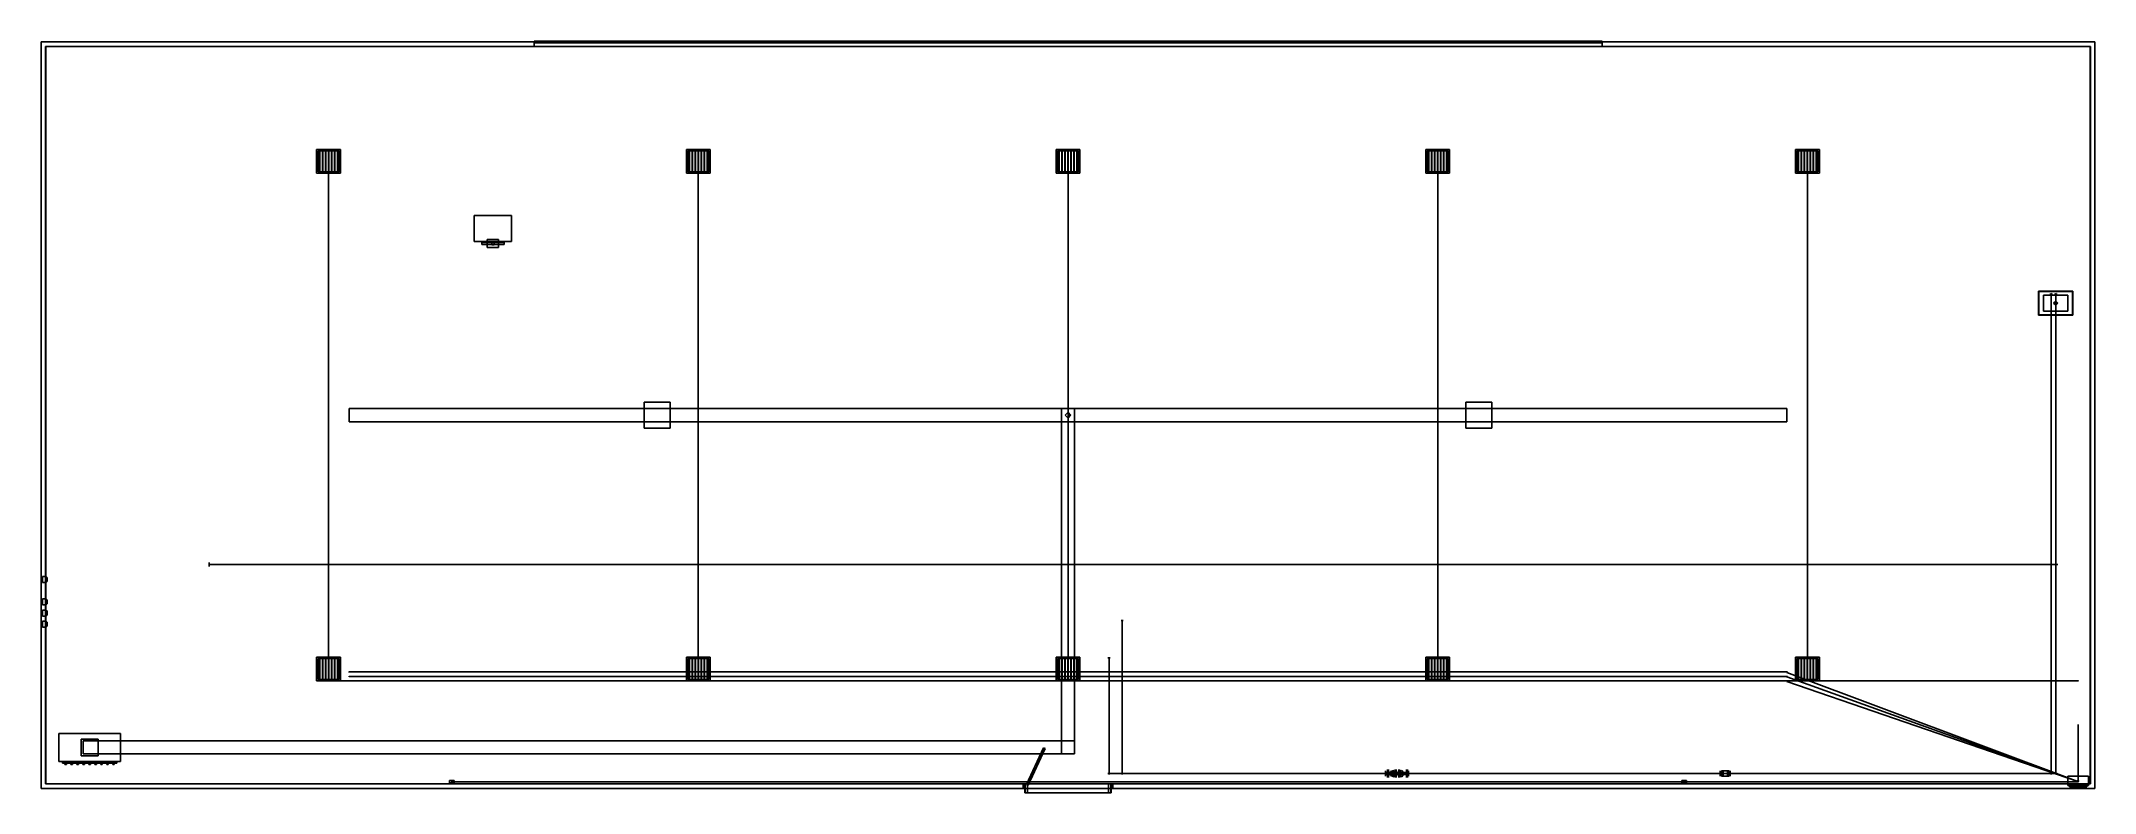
# Model space of a CAD drawing. Header units: millimetres. Extents: x -285500 to -230500, y -228120 to -207978.
import ezdxf

# ---------------------------------------------------------------- set-up
doc = ezdxf.new("R2010")
doc.units = ezdxf.units.MM

msp = doc.modelspace()

# ---------------------------------------------------------------- linework, layer by layer
at = {"layer": 'electrical'}
for p, q in [((-277792.21, -211200), (-277807.79, -211200)), ((-277807.79, -211200), (-277800, -211200)), ((-277800, -211200), (-277792.21, -211200)), ((-277800, -225120), (-277800, -211200)), ((-267892.21, -211200), (-267907.79, -211200)), ((-267907.79, -211200), (-267900, -211200)), ((-267900, -211200), (-267892.21, -211200)), ((-267900, -225120), (-267900, -211200)), ((-257992.21, -211200), (-258007.79, -211200)), ((-258007.79, -211200), (-258000, -211200)), ((-258000, -211200), (-257992.21, -211200)), ((-258000, -225120), (-258000, -211200)), ((-248092.21, -211200), (-248107.79, -211200)), ((-248107.79, -211200), (-248100, -211200)), ((-248100, -211200), (-248092.21, -211200)), ((-248100, -225120), (-248100, -211200)), ((-238192.21, -211200), (-238207.79, -211200)), ((-238207.79, -211200), (-238200, -211200)), ((-238200, -211200), (-238192.21, -211200)), ((-238200, -225120), (-238200, -211200)), ((-277250, -224891.26), (-277250, -224868.74)), ((-277250, -224868.74), (-277250, -224880)), ((-277250, -224880), (-277250, -224891.26)), ((-238750, -224880), (-277250, -224880)), ((-238754.56, -224892.17), (-238747.72, -224873.91)), ((-238747.72, -224873.91), (-238754.56, -224892.17)), ((-230954.56, -227812.17), (-238754.56, -224892.17)), ((-238750, -224891.26), (-238750, -224868.74)), ((-238750, -224868.74), (-238750, -224880)), ((-238750, -224880), (-238750, -224891.26)), ((-238750, -224880), (-238735.96, -224880)), ((-238735.96, -224880), (-238750, -224880)), ((-238747.72, -224873.91), (-238747.72, -224873.91)), ((-277792.21, -225120), (-277807.79, -225120)), ((-277807.79, -225120), (-277800, -225120)), ((-277800, -225127.79), (-277800, -225112.21)), ((-277800, -225112.21), (-277800, -225120)), ((-277800, -225120), (-277800, -225127.79)), ((-230950, -225120), (-277800, -225120)), ((-277800, -225120), (-277792.21, -225120)), ((-277250, -225011.26), (-277250, -224988.74)), ((-277250, -224988.74), (-277250, -225000)), ((-277250, -225000), (-277250, -225011.26)), ((-238750, -225000), (-277250, -225000)), ((-277250, -225131.26), (-277250, -225108.74)), ((-277250, -225108.74), (-277250, -225120)), ((-277250, -225120), (-277250, -225131.26)), ((-238750, -225120), (-277250, -225120)), ((-267892.21, -225120), (-267907.79, -225120)), ((-267907.79, -225120), (-267900, -225120)), ((-267900, -225120), (-267892.21, -225120)), ((-257992.21, -225120), (-258007.79, -225120)), ((-258007.79, -225120), (-258000, -225120)), ((-258000, -225120), (-257992.21, -225120)), ((-248092.21, -225120), (-248107.79, -225120)), ((-248107.79, -225120), (-248100, -225120)), ((-248100, -225120), (-248092.21, -225120)), ((-238754.39, -225012.24), (-238747.8, -224993.88)), ((-238747.8, -224993.88), (-238754.39, -225012.24)), ((-230954.39, -227812.24), (-238754.39, -225012.24)), ((-238754.22, -225132.29), (-238747.89, -225113.85)), ((-238747.89, -225113.85), (-238754.22, -225132.29)), ((-230954.22, -227812.29), (-238754.22, -225132.29)), ((-238750, -225011.26), (-238750, -224988.74)), ((-238750, -224988.74), (-238750, -225000)), ((-238750, -225000), (-238750, -225011.26)), ((-238750, -225000), (-238735.96, -225000)), ((-238735.96, -225000), (-238750, -225000)), ((-238750, -225131.26), (-238750, -225108.74)), ((-238750, -225108.74), (-238750, -225120)), ((-238750, -225120), (-238750, -225131.26)), ((-238750, -225120), (-238735.96, -225120)), ((-238735.96, -225120), (-238750, -225120)), ((-238747.89, -225113.85), (-238747.89, -225113.85)), ((-238747.8, -224993.88), (-238747.8, -224993.88)), ((-238192.21, -225120), (-238207.79, -225120)), ((-238207.79, -225120), (-238200, -225120)), ((-238200, -225120), (-238192.21, -225120)), ((-230950, -225127.79), (-230950, -225112.21)), ((-230950, -225112.21), (-230950, -225120)), ((-230950, -225120), (-230950, -225127.79)), ((-230934.41, -226300), (-230965.59, -226300)), ((-230965.59, -226300), (-230950, -226300)), ((-230950, -226300), (-230950, -227800)), ((-230950, -226300), (-230934.41, -226300)), ((-231225, -227925), (-231225, -227675)), ((-231225, -227675), (-230675, -227675)), ((-230675, -227925), (-230675, -227675)), ((-274565, -227850), (-274565, -227790)), ((-274565, -227790), (-274435, -227790)), ((-274565, -227850), (-274435, -227850)), ((-274491, -227820), (-274504.5, -227812.21)), ((-274504.5, -227812.21), (-274504.5, -227827.79)), ((-274504.5, -227827.79), (-274491, -227820)), ((-274500, -227827.79), (-274500, -227812.21)), ((-274500, -227812.21), (-274500, -227820)), ((-274500, -227820), (-230950, -227820)), ((-274500, -227820), (-274500, -227827.79)), ((-274500, -227820), (-274490.28, -227820)), ((-274490.28, -227820), (-274500, -227820)), ((-274435, -227850), (-274435, -227790)), ((-241565, -227850), (-241565, -227790)), ((-241565, -227790), (-241435, -227790)), ((-241565, -227850), (-241435, -227850)), ((-241491, -227820), (-241504.5, -227812.21)), ((-241504.5, -227812.21), (-241504.5, -227827.79)), ((-241504.5, -227827.79), (-241491, -227820)), ((-241500, -227827.79), (-241500, -227812.21)), ((-241500, -227812.21), (-241500, -227820)), ((-241500, -227820), (-230950, -227820)), ((-241500, -227820), (-241500, -227827.79)), ((-241500, -227820), (-241490.28, -227820)), ((-241490.28, -227820), (-241500, -227820)), ((-241435, -227850), (-241435, -227790)), ((-231225, -227925), (-230675, -227925)), ((-231185, -227952.5), (-231185, -227917.5)), ((-231185, -227917.5), (-230715, -227917.5)), ((-231185, -227952.5), (-230715, -227952.5)), ((-231137.5, -227990), (-231137.5, -227950)), ((-231137.5, -227950), (-231037.5, -227950)), ((-231137.5, -227990), (-231037.5, -227990)), ((-231064.12, -227980), (-231110.88, -227980)), ((-231110.88, -227980), (-231087.5, -227980)), ((-231064.12, -228005), (-231110.88, -228005)), ((-231110.88, -228005), (-231087.5, -228005)), ((-231087.5, -227980), (-231087.5, -228005)), ((-231087.5, -227980), (-231064.12, -227980)), ((-231087.5, -228005), (-231064.12, -228005)), ((-231037.5, -227990), (-231037.5, -227950)), ((-231000, -227990), (-231000, -227950)), ((-231000, -227950), (-230900, -227950)), ((-231000, -227990), (-230900, -227990)), ((-230926.62, -227980), (-230973.38, -227980)), ((-230973.38, -227980), (-230950, -227980)), ((-230926.62, -228005), (-230973.38, -228005)), ((-230973.38, -228005), (-230950, -228005)), ((-230968, -227800), (-230941, -227784.41)), ((-230941, -227815.59), (-230968, -227800)), ((-230934.41, -227800), (-230965.59, -227800)), ((-230965.59, -227800), (-230950, -227800)), ((-230937, -227800), (-230956.5, -227788.74)), ((-230956.5, -227788.74), (-230956.5, -227811.26)), ((-230937, -227800), (-230956.5, -227788.74)), ((-230956.5, -227788.74), (-230956.5, -227811.26)), ((-230937, -227800), (-230956.5, -227788.74)), ((-230956.5, -227788.74), (-230956.5, -227811.26)), ((-230956.5, -227811.26), (-230937, -227800)), ((-230956.5, -227811.26), (-230937, -227800)), ((-230956.5, -227811.26), (-230937, -227800)), ((-230954.56, -227812.17), (-230947.72, -227793.91)), ((-230947.72, -227793.91), (-230954.56, -227812.17)), ((-230954.39, -227812.24), (-230947.8, -227793.88)), ((-230947.8, -227793.88), (-230954.39, -227812.24)), ((-230954.22, -227812.29), (-230947.89, -227793.85)), ((-230947.89, -227793.85), (-230954.22, -227812.29)), ((-230950, -227800), (-230934.41, -227800)), ((-230950, -227800), (-230930.56, -227800)), ((-230930.56, -227800), (-230950, -227800)), ((-230950, -227800), (-230935.96, -227800)), ((-230935.96, -227800), (-230950, -227800)), ((-230950, -227800), (-230935.96, -227800)), ((-230935.96, -227800), (-230950, -227800)), ((-230950, -227800), (-230935.96, -227800)), ((-230935.96, -227800), (-230950, -227800)), ((-230950, -227827.79), (-230950, -227812.21)), ((-230950, -227812.21), (-230950, -227820)), ((-230950, -227827.79), (-230950, -227812.21)), ((-230950, -227812.21), (-230950, -227820)), ((-230950, -227820), (-230950, -227827.79)), ((-230950, -227820), (-230950, -227827.79)), ((-230950, -227980), (-230950, -228005)), ((-230950, -227980), (-230926.62, -227980)), ((-230950, -228005), (-230926.62, -228005)), ((-230947.89, -227793.85), (-230947.89, -227793.85)), ((-230947.8, -227793.88), (-230947.8, -227793.88)), ((-230947.72, -227793.91), (-230947.72, -227793.91)), ((-230941, -227784.41), (-230941, -227815.59)), ((-230900, -227990), (-230900, -227950)), ((-230862.5, -227990), (-230862.5, -227950)), ((-230862.5, -227950), (-230762.5, -227950)), ((-230862.5, -227990), (-230762.5, -227990)), ((-230789.12, -227980), (-230835.88, -227980)), ((-230835.88, -227980), (-230812.5, -227980)), ((-230789.12, -228005), (-230835.88, -228005)), ((-230835.88, -228005), (-230812.5, -228005)), ((-230812.5, -227980), (-230812.5, -228005)), ((-230812.5, -227980), (-230789.12, -227980)), ((-230812.5, -228005), (-230789.12, -228005)), ((-230762.5, -227990), (-230762.5, -227950)), ((-230715, -227952.5), (-230715, -227917.5))]:
    msp.add_line(p, q, dxfattribs=at)
at = {"layer": 'hvac'}
for p, q in [((-269350, -218350), (-269350, -217650)), ((-269350, -217650), (-268650, -217650)), ((-268650, -218350), (-268650, -217650)), ((-247350, -218350), (-247350, -217650)), ((-247350, -217650), (-246650, -217650)), ((-246650, -218350), (-246650, -217650)), ((-277250, -218175), (-277250, -217825)), ((-277250, -217825), (-238750, -217825)), ((-277250, -218175), (-238750, -218175)), ((-269350, -218350), (-268650, -218350)), ((-258175, -227075), (-258175, -217825)), ((-258175, -217825), (-257825, -217825)), ((-257825, -227075), (-257825, -217825)), ((-247350, -218350), (-246650, -218350)), ((-238750, -218175), (-238750, -217825)), ((-285025, -227275), (-285025, -226525)), ((-285025, -226525), (-283375, -226525)), ((-283375, -227275), (-283375, -226525)), ((-284425, -227125), (-284425, -226675)), ((-284425, -226675), (-283975, -226675)), ((-284425, -227125), (-283975, -227125)), ((-284375, -227075), (-284375, -226725)), ((-284375, -226725), (-257825, -226725)), ((-284375, -227075), (-257825, -227075)), ((-283975, -227125), (-283975, -226675)), ((-258175, -227075), (-257825, -227075)), ((-257825, -227075), (-257825, -226725)), ((-285025, -227275), (-283375, -227275)), ((-284925, -227320), (-284925, -227280)), ((-284925, -227280), (-283475, -227280)), ((-284925, -227320), (-283475, -227320)), ((-284860, -227360), (-284860, -227300)), ((-284860, -227300), (-284820, -227300)), ((-284860, -227360), (-284820, -227360)), ((-284820, -227360), (-284820, -227300)), ((-284700, -227360), (-284700, -227300)), ((-284700, -227300), (-284660, -227300)), ((-284700, -227360), (-284660, -227360)), ((-284660, -227360), (-284660, -227300)), ((-284540, -227360), (-284540, -227300)), ((-284540, -227300), (-284500, -227300)), ((-284540, -227360), (-284500, -227360)), ((-284500, -227360), (-284500, -227300)), ((-284380, -227360), (-284380, -227300)), ((-284380, -227300), (-284340, -227300)), ((-284380, -227360), (-284340, -227360)), ((-284340, -227360), (-284340, -227300)), ((-284220, -227360), (-284220, -227300)), ((-284220, -227300), (-284180, -227300)), ((-284220, -227360), (-284180, -227360)), ((-284180, -227360), (-284180, -227300)), ((-284060, -227360), (-284060, -227300)), ((-284060, -227300), (-284020, -227300)), ((-284060, -227360), (-284020, -227360)), ((-284020, -227360), (-284020, -227300)), ((-283900, -227360), (-283900, -227300)), ((-283900, -227300), (-283860, -227300)), ((-283900, -227360), (-283860, -227360)), ((-283860, -227360), (-283860, -227300)), ((-283740, -227360), (-283740, -227300)), ((-283740, -227300), (-283700, -227300)), ((-283740, -227360), (-283700, -227360)), ((-283700, -227360), (-283700, -227300)), ((-283580, -227360), (-283580, -227300)), ((-283580, -227300), (-283540, -227300)), ((-283580, -227360), (-283540, -227360)), ((-283540, -227360), (-283540, -227300)), ((-283475, -227320), (-283475, -227280))]:
    msp.add_line(p, q, dxfattribs=at)
at = {"layer": 'interiors'}
for p, q in [((-285500, -228000), (-285500, -208000)), ((-285500, -208000), (-230500, -208000)), ((-230620, -208120), (-285380, -208120)), ((-285380, -227880), (-285380, -208120)), ((-285375, -227875), (-285375, -208125)), ((-285375, -208125), (-230625, -208125)), ((-272300, -208022.5), (-272300, -207977.5)), ((-272300, -207977.5), (-243700, -207977.5)), ((-272300, -208000), (-243700, -208000)), ((-272300, -208120), (-272300, -208000)), ((-272300, -208022.5), (-243700, -208022.5)), ((-272300, -208120), (-243700, -208120)), ((-243700, -208022.5), (-243700, -207977.5)), ((-243700, -208120), (-243700, -208000)), ((-230625, -227875), (-230625, -208125)), ((-230620, -227880), (-230620, -208120)), ((-230500, -228000), (-230500, -208000)), ((-273900, -213350), (-273900, -212650)), ((-273900, -212650), (-272900, -212650)), ((-272900, -213350), (-272900, -212650)), ((-273900, -213350), (-272900, -213350)), ((-273700, -213430), (-273700, -213370)), ((-273700, -213370), (-273100, -213370)), ((-273550, -213510), (-273550, -213290)), ((-273550, -213290), (-273250, -213290)), ((-273430, -213435), (-273430, -213365)), ((-273430, -213365), (-273370, -213365)), ((-273370, -213435), (-273370, -213365)), ((-273250, -213510), (-273250, -213290)), ((-273100, -213430), (-273100, -213370)), ((-273700, -213430), (-273100, -213430)), ((-273550, -213510), (-273250, -213510)), ((-273430, -213435), (-273370, -213435)), ((-259110.39, -227890.49), (-258653.96, -226911.68)), ((-259069.61, -227909.51), (-258613.18, -226930.7)), ((-258613.18, -226930.7), (-258653.96, -226911.68)), ((-285500, -228000), (-259200, -228000)), ((-285500, -228000), (-230500, -228000)), ((-230620, -227880), (-285380, -227880)), ((-259200, -227880), (-285380, -227880)), ((-285375, -227875), (-230625, -227875)), ((-259200, -228000), (-259200, -227880)), ((-259200, -227880), (-256800, -227880)), ((-259200, -228000), (-256800, -228000)), ((-259155, -228120), (-259155, -227880)), ((-259155, -227880), (-259085, -227880)), ((-259155, -228120), (-259085, -228120)), ((-259150, -228120), (-259150, -227880)), ((-259150, -227880), (-256850, -227880)), ((-259150, -228120), (-256850, -228120)), ((-259069.61, -227909.51), (-259110.39, -227890.49)), ((-259085, -228120), (-259085, -227880)), ((-256915, -228120), (-256915, -227880)), ((-256915, -227880), (-256845, -227880)), ((-256915, -228120), (-256845, -228120)), ((-256850, -228120), (-256850, -227880)), ((-256845, -228120), (-256845, -227880)), ((-256800, -228000), (-256800, -227880)), ((-230620, -227880), (-256800, -227880)), ((-256800, -228000), (-230500, -228000))]:
    msp.add_line(p, q, dxfattribs=at)
at = {"layer": 'lighting'}
for p, q in [((-278120, -211520), (-278120, -210880)), ((-278120, -210880), (-277480, -210880)), ((-278080, -211480), (-278080, -210920)), ((-278080, -210920), (-277520, -210920)), ((-278046, -211470), (-278046, -210930)), ((-278046, -210930), (-278034, -210930)), ((-278034, -211470), (-278034, -210930)), ((-277966, -211470), (-277966, -210930)), ((-277966, -210930), (-277954, -210930)), ((-277954, -211470), (-277954, -210930)), ((-277886, -211470), (-277886, -210930)), ((-277886, -210930), (-277874, -210930)), ((-277874, -211470), (-277874, -210930)), ((-277806, -211470), (-277806, -210930)), ((-277806, -210930), (-277794, -210930)), ((-277791, -211200), (-277804.5, -211192.21)), ((-277804.5, -211192.21), (-277804.5, -211207.79)), ((-277804.5, -211207.79), (-277791, -211200)), ((-277794, -211470), (-277794, -210930)), ((-277726, -211470), (-277726, -210930)), ((-277726, -210930), (-277714, -210930)), ((-277714, -211470), (-277714, -210930)), ((-277646, -211470), (-277646, -210930)), ((-277646, -210930), (-277634, -210930)), ((-277634, -211470), (-277634, -210930)), ((-277566, -211470), (-277566, -210930)), ((-277566, -210930), (-277554, -210930)), ((-277554, -211470), (-277554, -210930)), ((-277520, -211480), (-277520, -210920)), ((-277480, -211520), (-277480, -210880)), ((-268220, -211520), (-268220, -210880)), ((-268220, -210880), (-267580, -210880)), ((-268180, -211480), (-268180, -210920)), ((-268180, -210920), (-267620, -210920)), ((-268146, -211470), (-268146, -210930)), ((-268146, -210930), (-268134, -210930)), ((-268134, -211470), (-268134, -210930)), ((-268066, -211470), (-268066, -210930)), ((-268066, -210930), (-268054, -210930)), ((-268054, -211470), (-268054, -210930)), ((-267986, -211470), (-267986, -210930)), ((-267986, -210930), (-267974, -210930)), ((-267974, -211470), (-267974, -210930)), ((-267906, -211470), (-267906, -210930)), ((-267906, -210930), (-267894, -210930)), ((-267891, -211200), (-267904.5, -211192.21)), ((-267904.5, -211192.21), (-267904.5, -211207.79)), ((-267904.5, -211207.79), (-267891, -211200)), ((-267894, -211470), (-267894, -210930)), ((-267826, -211470), (-267826, -210930)), ((-267826, -210930), (-267814, -210930)), ((-267814, -211470), (-267814, -210930)), ((-267746, -211470), (-267746, -210930)), ((-267746, -210930), (-267734, -210930)), ((-267734, -211470), (-267734, -210930)), ((-267666, -211470), (-267666, -210930)), ((-267666, -210930), (-267654, -210930)), ((-267654, -211470), (-267654, -210930)), ((-267620, -211480), (-267620, -210920)), ((-267580, -211520), (-267580, -210880)), ((-258320, -211520), (-258320, -210880)), ((-258320, -210880), (-257680, -210880)), ((-258280, -211480), (-258280, -210920)), ((-258280, -210920), (-257720, -210920)), ((-258246, -211470), (-258246, -210930)), ((-258246, -210930), (-258234, -210930)), ((-258234, -211470), (-258234, -210930)), ((-258166, -211470), (-258166, -210930)), ((-258166, -210930), (-258154, -210930)), ((-258154, -211470), (-258154, -210930)), ((-258086, -211470), (-258086, -210930)), ((-258086, -210930), (-258074, -210930)), ((-258074, -211470), (-258074, -210930)), ((-258006, -211470), (-258006, -210930)), ((-258006, -210930), (-257994, -210930)), ((-257991, -211200), (-258004.5, -211192.21)), ((-258004.5, -211192.21), (-258004.5, -211207.79)), ((-258004.5, -211207.79), (-257991, -211200)), ((-257994, -211470), (-257994, -210930)), ((-257926, -211470), (-257926, -210930)), ((-257926, -210930), (-257914, -210930)), ((-257914, -211470), (-257914, -210930)), ((-257846, -211470), (-257846, -210930)), ((-257846, -210930), (-257834, -210930)), ((-257834, -211470), (-257834, -210930)), ((-257766, -211470), (-257766, -210930)), ((-257766, -210930), (-257754, -210930)), ((-257754, -211470), (-257754, -210930)), ((-257720, -211480), (-257720, -210920)), ((-257680, -211520), (-257680, -210880)), ((-248420, -211520), (-248420, -210880)), ((-248420, -210880), (-247780, -210880)), ((-248380, -211480), (-248380, -210920)), ((-248380, -210920), (-247820, -210920)), ((-248346, -211470), (-248346, -210930)), ((-248346, -210930), (-248334, -210930)), ((-248334, -211470), (-248334, -210930)), ((-248266, -211470), (-248266, -210930)), ((-248266, -210930), (-248254, -210930)), ((-248254, -211470), (-248254, -210930)), ((-248186, -211470), (-248186, -210930)), ((-248186, -210930), (-248174, -210930)), ((-248174, -211470), (-248174, -210930)), ((-248106, -211470), (-248106, -210930)), ((-248106, -210930), (-248094, -210930)), ((-248091, -211200), (-248104.5, -211192.21)), ((-248104.5, -211192.21), (-248104.5, -211207.79)), ((-248104.5, -211207.79), (-248091, -211200)), ((-248094, -211470), (-248094, -210930)), ((-248026, -211470), (-248026, -210930)), ((-248026, -210930), (-248014, -210930)), ((-248014, -211470), (-248014, -210930)), ((-247946, -211470), (-247946, -210930)), ((-247946, -210930), (-247934, -210930)), ((-247934, -211470), (-247934, -210930)), ((-247866, -211470), (-247866, -210930)), ((-247866, -210930), (-247854, -210930)), ((-247854, -211470), (-247854, -210930)), ((-247820, -211480), (-247820, -210920)), ((-247780, -211520), (-247780, -210880)), ((-238520, -211520), (-238520, -210880)), ((-238520, -210880), (-237880, -210880)), ((-238480, -211480), (-238480, -210920)), ((-238480, -210920), (-237920, -210920)), ((-238446, -211470), (-238446, -210930)), ((-238446, -210930), (-238434, -210930)), ((-238434, -211470), (-238434, -210930)), ((-238366, -211470), (-238366, -210930)), ((-238366, -210930), (-238354, -210930)), ((-238354, -211470), (-238354, -210930)), ((-238286, -211470), (-238286, -210930)), ((-238286, -210930), (-238274, -210930)), ((-238274, -211470), (-238274, -210930)), ((-238206, -211470), (-238206, -210930)), ((-238206, -210930), (-238194, -210930)), ((-238191, -211200), (-238204.5, -211192.21)), ((-238204.5, -211192.21), (-238204.5, -211207.79)), ((-238204.5, -211207.79), (-238191, -211200)), ((-238194, -211470), (-238194, -210930)), ((-238126, -211470), (-238126, -210930)), ((-238126, -210930), (-238114, -210930)), ((-238114, -211470), (-238114, -210930)), ((-238046, -211470), (-238046, -210930)), ((-238046, -210930), (-238034, -210930)), ((-238034, -211470), (-238034, -210930)), ((-237966, -211470), (-237966, -210930)), ((-237966, -210930), (-237954, -210930)), ((-237954, -211470), (-237954, -210930)), ((-237920, -211480), (-237920, -210920)), ((-237880, -211520), (-237880, -210880)), ((-278120, -211520), (-277480, -211520)), ((-278080, -211480), (-277520, -211480)), ((-278046, -211470), (-278034, -211470)), ((-277966, -211470), (-277954, -211470)), ((-277886, -211470), (-277874, -211470)), ((-277806, -211470), (-277794, -211470)), ((-277726, -211470), (-277714, -211470)), ((-277646, -211470), (-277634, -211470)), ((-277566, -211470), (-277554, -211470)), ((-268220, -211520), (-267580, -211520)), ((-268180, -211480), (-267620, -211480)), ((-268146, -211470), (-268134, -211470)), ((-268066, -211470), (-268054, -211470)), ((-267986, -211470), (-267974, -211470)), ((-267906, -211470), (-267894, -211470)), ((-267826, -211470), (-267814, -211470)), ((-267746, -211470), (-267734, -211470)), ((-267666, -211470), (-267654, -211470)), ((-258320, -211520), (-257680, -211520)), ((-258280, -211480), (-257720, -211480)), ((-258246, -211470), (-258234, -211470)), ((-258166, -211470), (-258154, -211470)), ((-258086, -211470), (-258074, -211470)), ((-258006, -211470), (-257994, -211470)), ((-257926, -211470), (-257914, -211470)), ((-257846, -211470), (-257834, -211470)), ((-257766, -211470), (-257754, -211470)), ((-248420, -211520), (-247780, -211520)), ((-248380, -211480), (-247820, -211480)), ((-248346, -211470), (-248334, -211470)), ((-248266, -211470), (-248254, -211470)), ((-248186, -211470), (-248174, -211470)), ((-248106, -211470), (-248094, -211470)), ((-248026, -211470), (-248014, -211470)), ((-247946, -211470), (-247934, -211470)), ((-247866, -211470), (-247854, -211470)), ((-238520, -211520), (-237880, -211520)), ((-238480, -211480), (-237920, -211480)), ((-238446, -211470), (-238434, -211470)), ((-238366, -211470), (-238354, -211470)), ((-238286, -211470), (-238274, -211470)), ((-238206, -211470), (-238194, -211470)), ((-238126, -211470), (-238114, -211470)), ((-238046, -211470), (-238034, -211470)), ((-237966, -211470), (-237954, -211470)), ((-278120, -225120), (-278120, -224480)), ((-278120, -224480), (-277480, -224480)), ((-278080, -225080), (-278080, -224520)), ((-278080, -224520), (-277520, -224520)), ((-278046, -225070), (-278046, -224530)), ((-278046, -224530), (-278034, -224530)), ((-278034, -225070), (-278034, -224530)), ((-277966, -225070), (-277966, -224530)), ((-277966, -224530), (-277954, -224530)), ((-277954, -225070), (-277954, -224530)), ((-277886, -225070), (-277886, -224530)), ((-277886, -224530), (-277874, -224530)), ((-277874, -225070), (-277874, -224530)), ((-277806, -225070), (-277806, -224530)), ((-277806, -224530), (-277794, -224530)), ((-277791, -224800), (-277804.5, -224792.21)), ((-277804.5, -224792.21), (-277804.5, -224807.79)), ((-277804.5, -224807.79), (-277791, -224800)), ((-277794, -225070), (-277794, -224530)), ((-277726, -225070), (-277726, -224530)), ((-277726, -224530), (-277714, -224530)), ((-277714, -225070), (-277714, -224530)), ((-277646, -225070), (-277646, -224530)), ((-277646, -224530), (-277634, -224530)), ((-277634, -225070), (-277634, -224530)), ((-277566, -225070), (-277566, -224530)), ((-277566, -224530), (-277554, -224530)), ((-277554, -225070), (-277554, -224530)), ((-277520, -225080), (-277520, -224520)), ((-277480, -225120), (-277480, -224480)), ((-268220, -225120), (-268220, -224480)), ((-268220, -224480), (-267580, -224480)), ((-268180, -225080), (-268180, -224520)), ((-268180, -224520), (-267620, -224520)), ((-268146, -225070), (-268146, -224530)), ((-268146, -224530), (-268134, -224530)), ((-268134, -225070), (-268134, -224530)), ((-268066, -225070), (-268066, -224530)), ((-268066, -224530), (-268054, -224530)), ((-268054, -225070), (-268054, -224530)), ((-267986, -225070), (-267986, -224530)), ((-267986, -224530), (-267974, -224530)), ((-267974, -225070), (-267974, -224530)), ((-267906, -225070), (-267906, -224530)), ((-267906, -224530), (-267894, -224530)), ((-267891, -224800), (-267904.5, -224792.21)), ((-267904.5, -224792.21), (-267904.5, -224807.79)), ((-267904.5, -224807.79), (-267891, -224800)), ((-267894, -225070), (-267894, -224530)), ((-267826, -225070), (-267826, -224530)), ((-267826, -224530), (-267814, -224530)), ((-267814, -225070), (-267814, -224530)), ((-267746, -225070), (-267746, -224530)), ((-267746, -224530), (-267734, -224530)), ((-267734, -225070), (-267734, -224530)), ((-267666, -225070), (-267666, -224530)), ((-267666, -224530), (-267654, -224530)), ((-267654, -225070), (-267654, -224530)), ((-267620, -225080), (-267620, -224520)), ((-267580, -225120), (-267580, -224480)), ((-258320, -225120), (-258320, -224480)), ((-258320, -224480), (-257680, -224480)), ((-258280, -225080), (-258280, -224520)), ((-258280, -224520), (-257720, -224520)), ((-258246, -225070), (-258246, -224530)), ((-258246, -224530), (-258234, -224530)), ((-258234, -225070), (-258234, -224530)), ((-258166, -225070), (-258166, -224530)), ((-258166, -224530), (-258154, -224530)), ((-258154, -225070), (-258154, -224530)), ((-258086, -225070), (-258086, -224530)), ((-258086, -224530), (-258074, -224530)), ((-258074, -225070), (-258074, -224530)), ((-258006, -225070), (-258006, -224530)), ((-258006, -224530), (-257994, -224530)), ((-257991, -224800), (-258004.5, -224792.21)), ((-258004.5, -224792.21), (-258004.5, -224807.79)), ((-258004.5, -224807.79), (-257991, -224800)), ((-257994, -225070), (-257994, -224530)), ((-257926, -225070), (-257926, -224530)), ((-257926, -224530), (-257914, -224530)), ((-257914, -225070), (-257914, -224530)), ((-257846, -225070), (-257846, -224530)), ((-257846, -224530), (-257834, -224530)), ((-257834, -225070), (-257834, -224530)), ((-257766, -225070), (-257766, -224530)), ((-257766, -224530), (-257754, -224530)), ((-257754, -225070), (-257754, -224530)), ((-257720, -225080), (-257720, -224520)), ((-257680, -225120), (-257680, -224480)), ((-248420, -225120), (-248420, -224480)), ((-248420, -224480), (-247780, -224480)), ((-248380, -225080), (-248380, -224520)), ((-248380, -224520), (-247820, -224520)), ((-248346, -225070), (-248346, -224530)), ((-248346, -224530), (-248334, -224530)), ((-248334, -225070), (-248334, -224530)), ((-248266, -225070), (-248266, -224530)), ((-248266, -224530), (-248254, -224530)), ((-248254, -225070), (-248254, -224530)), ((-248186, -225070), (-248186, -224530)), ((-248186, -224530), (-248174, -224530)), ((-248174, -225070), (-248174, -224530)), ((-248106, -225070), (-248106, -224530)), ((-248106, -224530), (-248094, -224530)), ((-248091, -224800), (-248104.5, -224792.21)), ((-248104.5, -224792.21), (-248104.5, -224807.79)), ((-248104.5, -224807.79), (-248091, -224800)), ((-248094, -225070), (-248094, -224530)), ((-248026, -225070), (-248026, -224530)), ((-248026, -224530), (-248014, -224530)), ((-248014, -225070), (-248014, -224530)), ((-247946, -225070), (-247946, -224530)), ((-247946, -224530), (-247934, -224530)), ((-247934, -225070), (-247934, -224530)), ((-247866, -225070), (-247866, -224530)), ((-247866, -224530), (-247854, -224530)), ((-247854, -225070), (-247854, -224530)), ((-247820, -225080), (-247820, -224520)), ((-247780, -225120), (-247780, -224480)), ((-238520, -225120), (-238520, -224480)), ((-238520, -224480), (-237880, -224480)), ((-238480, -225080), (-238480, -224520)), ((-238480, -224520), (-237920, -224520)), ((-238446, -225070), (-238446, -224530)), ((-238446, -224530), (-238434, -224530)), ((-238434, -225070), (-238434, -224530)), ((-238366, -225070), (-238366, -224530)), ((-238366, -224530), (-238354, -224530)), ((-238354, -225070), (-238354, -224530)), ((-238286, -225070), (-238286, -224530)), ((-238286, -224530), (-238274, -224530)), ((-238274, -225070), (-238274, -224530)), ((-238206, -225070), (-238206, -224530)), ((-238206, -224530), (-238194, -224530)), ((-238191, -224800), (-238204.5, -224792.21)), ((-238204.5, -224792.21), (-238204.5, -224807.79)), ((-238204.5, -224807.79), (-238191, -224800)), ((-238194, -225070), (-238194, -224530)), ((-238126, -225070), (-238126, -224530)), ((-238126, -224530), (-238114, -224530)), ((-238114, -225070), (-238114, -224530)), ((-238046, -225070), (-238046, -224530)), ((-238046, -224530), (-238034, -224530)), ((-238034, -225070), (-238034, -224530)), ((-237966, -225070), (-237966, -224530)), ((-237966, -224530), (-237954, -224530)), ((-237954, -225070), (-237954, -224530)), ((-237920, -225080), (-237920, -224520)), ((-237880, -225120), (-237880, -224480)), ((-278120, -225120), (-277480, -225120)), ((-278080, -225080), (-277520, -225080)), ((-278046, -225070), (-278034, -225070)), ((-277966, -225070), (-277954, -225070)), ((-277886, -225070), (-277874, -225070)), ((-277806, -225070), (-277794, -225070)), ((-277726, -225070), (-277714, -225070)), ((-277646, -225070), (-277634, -225070)), ((-277566, -225070), (-277554, -225070)), ((-268220, -225120), (-267580, -225120)), ((-268180, -225080), (-267620, -225080)), ((-268146, -225070), (-268134, -225070)), ((-268066, -225070), (-268054, -225070)), ((-267986, -225070), (-267974, -225070)), ((-267906, -225070), (-267894, -225070)), ((-267826, -225070), (-267814, -225070)), ((-267746, -225070), (-267734, -225070)), ((-267666, -225070), (-267654, -225070)), ((-258320, -225120), (-257680, -225120)), ((-258280, -225080), (-257720, -225080)), ((-258246, -225070), (-258234, -225070)), ((-258166, -225070), (-258154, -225070)), ((-258086, -225070), (-258074, -225070)), ((-258006, -225070), (-257994, -225070)), ((-257926, -225070), (-257914, -225070)), ((-257846, -225070), (-257834, -225070)), ((-257766, -225070), (-257754, -225070)), ((-248420, -225120), (-247780, -225120)), ((-248380, -225080), (-247820, -225080)), ((-248346, -225070), (-248334, -225070)), ((-248266, -225070), (-248254, -225070)), ((-248186, -225070), (-248174, -225070)), ((-248106, -225070), (-248094, -225070)), ((-248026, -225070), (-248014, -225070)), ((-247946, -225070), (-247934, -225070)), ((-247866, -225070), (-247854, -225070)), ((-238520, -225120), (-237880, -225120)), ((-238480, -225080), (-237920, -225080)), ((-238446, -225070), (-238434, -225070)), ((-238366, -225070), (-238354, -225070)), ((-238286, -225070), (-238274, -225070)), ((-238206, -225070), (-238194, -225070)), ((-238126, -225070), (-238114, -225070)), ((-238046, -225070), (-238034, -225070)), ((-237966, -225070), (-237954, -225070))]:
    msp.add_line(p, q, dxfattribs=at)
at = {"layer": 'sensors'}
for p, q in [((-258000, -217920), (-258080, -218000)), ((-258080, -218000), (-258000, -218080)), ((-257920, -218000), (-258000, -217920)), ((-258000, -218080), (-257920, -218000)), ((-258000, -218000), (-257935, -218000)), ((-257935, -218000), (-258000, -218000)), ((-285460, -222480), (-285460, -222320)), ((-285460, -222320), (-285360, -222320)), ((-285460, -222480), (-285360, -222480)), ((-285360, -222480), (-285360, -222320)), ((-285355, -222455), (-285355, -222345)), ((-285355, -222345), (-285335, -222345)), ((-285355, -222455), (-285335, -222455)), ((-285335, -222455), (-285335, -222345)), ((-285460, -223080), (-285460, -222920)), ((-285460, -222920), (-285360, -222920)), ((-285460, -223080), (-285360, -223080)), ((-285460, -223380), (-285460, -223220)), ((-285460, -223220), (-285360, -223220)), ((-285360, -223080), (-285360, -222920)), ((-285360, -223380), (-285360, -223220)), ((-285355, -223055), (-285355, -222945)), ((-285355, -222945), (-285335, -222945)), ((-285355, -223055), (-285335, -223055)), ((-285355, -223355), (-285355, -223245)), ((-285355, -223245), (-285335, -223245)), ((-285335, -223055), (-285335, -222945)), ((-285335, -223355), (-285335, -223245)), ((-285460, -223380), (-285360, -223380)), ((-285460, -223680), (-285460, -223520)), ((-285460, -223520), (-285360, -223520)), ((-285460, -223680), (-285360, -223680)), ((-285360, -223680), (-285360, -223520)), ((-285355, -223355), (-285335, -223355)), ((-285355, -223655), (-285355, -223545)), ((-285355, -223545), (-285335, -223545)), ((-285355, -223655), (-285335, -223655)), ((-285335, -223655), (-285335, -223545)), ((-240532.5, -227600), (-240532.5, -227525)), ((-240532.5, -227525), (-240532.5, -227600)), ((-240532.5, -227600), (-240312.5, -227600)), ((-240532.5, -227600), (-240532.5, -227675)), ((-240532.5, -227675), (-240532.5, -227600)), ((-240502.5, -227670), (-240502.5, -227530)), ((-240502.5, -227530), (-240342.5, -227530)), ((-240502.5, -227670), (-240342.5, -227670)), ((-240488, -227600), (-240488, -227525)), ((-240488, -227525), (-240488, -227600)), ((-240488, -227600), (-240268, -227600)), ((-240488, -227600), (-240488, -227675)), ((-240488, -227675), (-240488, -227600)), ((-240458, -227670), (-240458, -227530)), ((-240458, -227530), (-240298, -227530)), ((-240458, -227670), (-240298, -227670)), ((-240342.5, -227670), (-240342.5, -227530)), ((-240312.5, -227600), (-240312.5, -227525)), ((-240312.5, -227525), (-240312.5, -227600)), ((-240312.5, -227600), (-240312.5, -227675)), ((-240312.5, -227675), (-240312.5, -227600)), ((-240298, -227670), (-240298, -227530)), ((-240268, -227600), (-240268, -227525)), ((-240268, -227525), (-240268, -227600)), ((-240268, -227600), (-240268, -227675)), ((-240268, -227675), (-240268, -227600))]:
    msp.add_line(p, q, dxfattribs=at)
at = {"layer": 'water'}
for p, q in [((-232010, -215320), (-232010, -214680)), ((-232010, -214680), (-231090, -214680)), ((-232000, -215310), (-232000, -214690)), ((-232000, -214690), (-231100, -214690)), ((-231225, -214785), (-231875, -214785)), ((-231875, -215215), (-231875, -214785)), ((-231705, -214770), (-231652.5, -214739.69)), ((-231652.5, -214800.31), (-231705, -214770)), ((-231639.69, -214770), (-231700.31, -214770)), ((-231700.31, -214770), (-231670, -214770)), ((-231670, -214770), (-231639.69, -214770)), ((-231670, -227600), (-231670, -214770)), ((-231670, -214770), (-231632.2, -214770)), ((-231632.2, -214770), (-231670, -214770)), ((-231652.5, -214739.69), (-231652.5, -214800.31)), ((-231605, -215000), (-231550, -214945)), ((-231550, -215055), (-231605, -215000)), ((-231550, -215000), (-231605, -215000)), ((-231605, -215000), (-231550, -215000)), ((-231585, -214770), (-231532.5, -214739.69)), ((-231532.5, -214800.31), (-231585, -214770)), ((-231519.69, -214770), (-231580.31, -214770)), ((-231580.31, -214770), (-231550, -214770)), ((-231534.41, -214780), (-231565.59, -214780)), ((-231565.59, -214780), (-231550, -214780)), ((-231534.41, -215000), (-231565.59, -215000)), ((-231565.59, -215000), (-231550, -215000)), ((-231532, -214780), (-231559, -214764.41)), ((-231559, -214764.41), (-231559, -214795.59)), ((-231559, -214795.59), (-231532, -214780)), ((-231550, -214770), (-231519.69, -214770)), ((-231550, -227600), (-231550, -214770)), ((-231550, -214770), (-231512.2, -214770)), ((-231512.2, -214770), (-231550, -214770)), ((-231550, -214780), (-231550, -215000)), ((-231550, -214780), (-231534.41, -214780)), ((-231550, -214780), (-231530.56, -214780)), ((-231530.56, -214780), (-231550, -214780)), ((-231550, -214945), (-231495, -215000)), ((-231550, -215000), (-231534.41, -215000)), ((-231495, -215000), (-231550, -215055)), ((-231550, -215000), (-231550, -222000)), ((-231550, -215000), (-231495, -215000)), ((-231495, -215000), (-231550, -215000)), ((-231550, -215000), (-231490.6, -215000)), ((-231490.6, -215000), (-231550, -215000)), ((-231532.5, -214739.69), (-231532.5, -214800.31)), ((-231225, -215215), (-231225, -214785)), ((-231100, -215310), (-231100, -214690)), ((-231090, -215320), (-231090, -214680)), ((-232010, -215320), (-231090, -215320)), ((-232000, -215310), (-231100, -215310)), ((-231225, -215215), (-231875, -215215)), ((-281000, -222000), (-281000, -221945)), ((-281000, -221945), (-281000, -222000)), ((-281000, -222000), (-281000, -222055)), ((-281000, -222055), (-281000, -222000)), ((-231550, -222000), (-281000, -222000)), ((-231550, -222000), (-231605, -222000)), ((-231605, -222000), (-231550, -222000)), ((-231550, -222000), (-231550, -221945)), ((-231550, -221945), (-231550, -222000)), ((-231550, -222000), (-231495, -222000)), ((-231495, -222000), (-231550, -222000)), ((-231550, -222000), (-231550, -222055)), ((-231550, -222055), (-231550, -222000)), ((-231550, -222000), (-231490.6, -222000)), ((-231490.6, -222000), (-231550, -222000)), ((-256519.69, -223500), (-256580.31, -223500)), ((-256580.31, -223500), (-256550, -223500)), ((-256550, -223500), (-256550, -227600)), ((-256550, -223500), (-256519.69, -223500)), ((-256869.69, -224500), (-256930.31, -224500)), ((-256930.31, -224500), (-256900, -224500)), ((-256900, -224500), (-256900, -227600)), ((-256900, -224500), (-256869.69, -224500)), ((-256869.69, -227600), (-256930.31, -227600)), ((-256930.31, -227600), (-256900, -227600)), ((-256900, -227630.31), (-256900, -227569.69)), ((-256900, -227569.69), (-256900, -227600)), ((-256900, -227600), (-256869.69, -227600)), ((-256900, -227600), (-231550, -227600)), ((-256900, -227600), (-256900, -227630.31)), ((-256900, -227600), (-256862.2, -227600)), ((-256862.2, -227600), (-256900, -227600)), ((-256519.69, -227600), (-256580.31, -227600)), ((-256580.31, -227600), (-256550, -227600)), ((-256550, -227630.31), (-256550, -227569.69)), ((-256550, -227569.69), (-256550, -227600)), ((-256550, -227600), (-256519.69, -227600)), ((-256550, -227600), (-231670, -227600)), ((-256550, -227600), (-256550, -227630.31)), ((-256550, -227600), (-256512.2, -227600)), ((-256512.2, -227600), (-256550, -227600)), ((-249495, -227600), (-249495, -227525)), ((-249495, -227525), (-249495, -227600)), ((-249495, -227600), (-249095, -227600)), ((-249495, -227600), (-249495, -227675)), ((-249495, -227675), (-249495, -227600)), ((-249485, -227625), (-249485, -227575)), ((-249485, -227575), (-249105, -227575)), ((-249485, -227625), (-249105, -227625)), ((-249445, -227535.34), (-249445, -227495.38)), ((-249445, -227495.38), (-249445, -227600)), ((-249445, -227664.66), (-249445, -227535.34)), ((-249445, -227600), (-249420, -227600)), ((-249445, -227600), (-249445, -227704.62)), ((-249445, -227704.62), (-249445, -227664.66)), ((-249420, -227535.34), (-249420, -227495.38)), ((-249420, -227495.38), (-249420, -227600)), ((-249420, -227664.66), (-249420, -227535.34)), ((-249420, -227600), (-249420, -227704.62)), ((-249420, -227704.62), (-249420, -227664.66)), ((-249267.19, -227514.4), (-249367.81, -227547.1)), ((-249367.81, -227547.1), (-249367.81, -227652.9)), ((-249367.81, -227652.9), (-249267.19, -227685.6)), ((-249286, -227600), (-249286, -227525)), ((-249286, -227525), (-249286, -227600)), ((-249286, -227600), (-248886, -227600)), ((-249286, -227600), (-249286, -227675)), ((-249286, -227675), (-249286, -227600)), ((-249276, -227625), (-249276, -227575)), ((-249276, -227575), (-248896, -227575)), ((-249276, -227625), (-248896, -227625)), ((-249205, -227600), (-249267.19, -227514.4)), ((-249267.19, -227685.6), (-249205, -227600)), ((-249236, -227535.34), (-249236, -227495.38)), ((-249236, -227495.38), (-249236, -227600)), ((-249236, -227664.66), (-249236, -227535.34)), ((-249236, -227600), (-249211, -227600)), ((-249236, -227600), (-249236, -227704.62)), ((-249236, -227704.62), (-249236, -227664.66)), ((-249211, -227535.34), (-249211, -227495.38)), ((-249211, -227495.38), (-249211, -227600)), ((-249211, -227664.66), (-249211, -227535.34)), ((-249211, -227600), (-249211, -227704.62)), ((-249211, -227704.62), (-249211, -227664.66)), ((-249058.19, -227514.4), (-249158.81, -227547.1)), ((-249158.81, -227547.1), (-249158.81, -227652.9)), ((-249158.81, -227652.9), (-249058.19, -227685.6)), ((-249145, -227535.34), (-249145, -227495.38)), ((-249145, -227495.38), (-249145, -227600)), ((-249145, -227664.66), (-249145, -227535.34)), ((-249145, -227600), (-249120, -227600)), ((-249145, -227600), (-249145, -227704.62)), ((-249145, -227704.62), (-249145, -227664.66)), ((-249120, -227535.34), (-249120, -227495.38)), ((-249120, -227495.38), (-249120, -227600)), ((-249120, -227664.66), (-249120, -227535.34)), ((-249120, -227600), (-249120, -227704.62)), ((-249120, -227704.62), (-249120, -227664.66)), ((-249105, -227625), (-249105, -227575)), ((-249095, -227600), (-249095, -227525)), ((-249095, -227525), (-249095, -227600)), ((-249095, -227600), (-249095, -227675)), ((-249095, -227675), (-249095, -227600)), ((-248996, -227600), (-249058.19, -227514.4)), ((-249058.19, -227685.6), (-248996, -227600)), ((-248936, -227535.34), (-248936, -227495.38)), ((-248936, -227495.38), (-248936, -227600)), ((-248936, -227664.66), (-248936, -227535.34)), ((-248936, -227600), (-248911, -227600)), ((-248936, -227600), (-248936, -227704.62)), ((-248936, -227704.62), (-248936, -227664.66)), ((-248911, -227535.34), (-248911, -227495.38)), ((-248911, -227495.38), (-248911, -227600)), ((-248911, -227664.66), (-248911, -227535.34)), ((-248911, -227600), (-248911, -227704.62)), ((-248911, -227704.62), (-248911, -227664.66)), ((-248896, -227625), (-248896, -227575)), ((-248886, -227600), (-248886, -227525)), ((-248886, -227525), (-248886, -227600)), ((-248886, -227600), (-248886, -227675)), ((-248886, -227675), (-248886, -227600)), ((-231639.69, -227600), (-231700.31, -227600)), ((-231700.31, -227600), (-231670, -227600)), ((-231670, -227630.31), (-231670, -227569.69)), ((-231670, -227569.69), (-231670, -227600)), ((-231670, -227600), (-231670, -227630.31)), ((-231670, -227600), (-231639.69, -227600)), ((-231670, -227600), (-231632.2, -227600)), ((-231632.2, -227600), (-231670, -227600)), ((-231519.69, -227600), (-231580.31, -227600)), ((-231580.31, -227600), (-231550, -227600)), ((-231550, -227630.31), (-231550, -227569.69)), ((-231550, -227569.69), (-231550, -227600)), ((-231550, -227600), (-231550, -227630.31)), ((-231550, -227600), (-231519.69, -227600)), ((-231550, -227600), (-231512.2, -227600)), ((-231512.2, -227600), (-231550, -227600))]:
    msp.add_line(p, q, dxfattribs=at)

doc.saveas('drawing.dxf')
